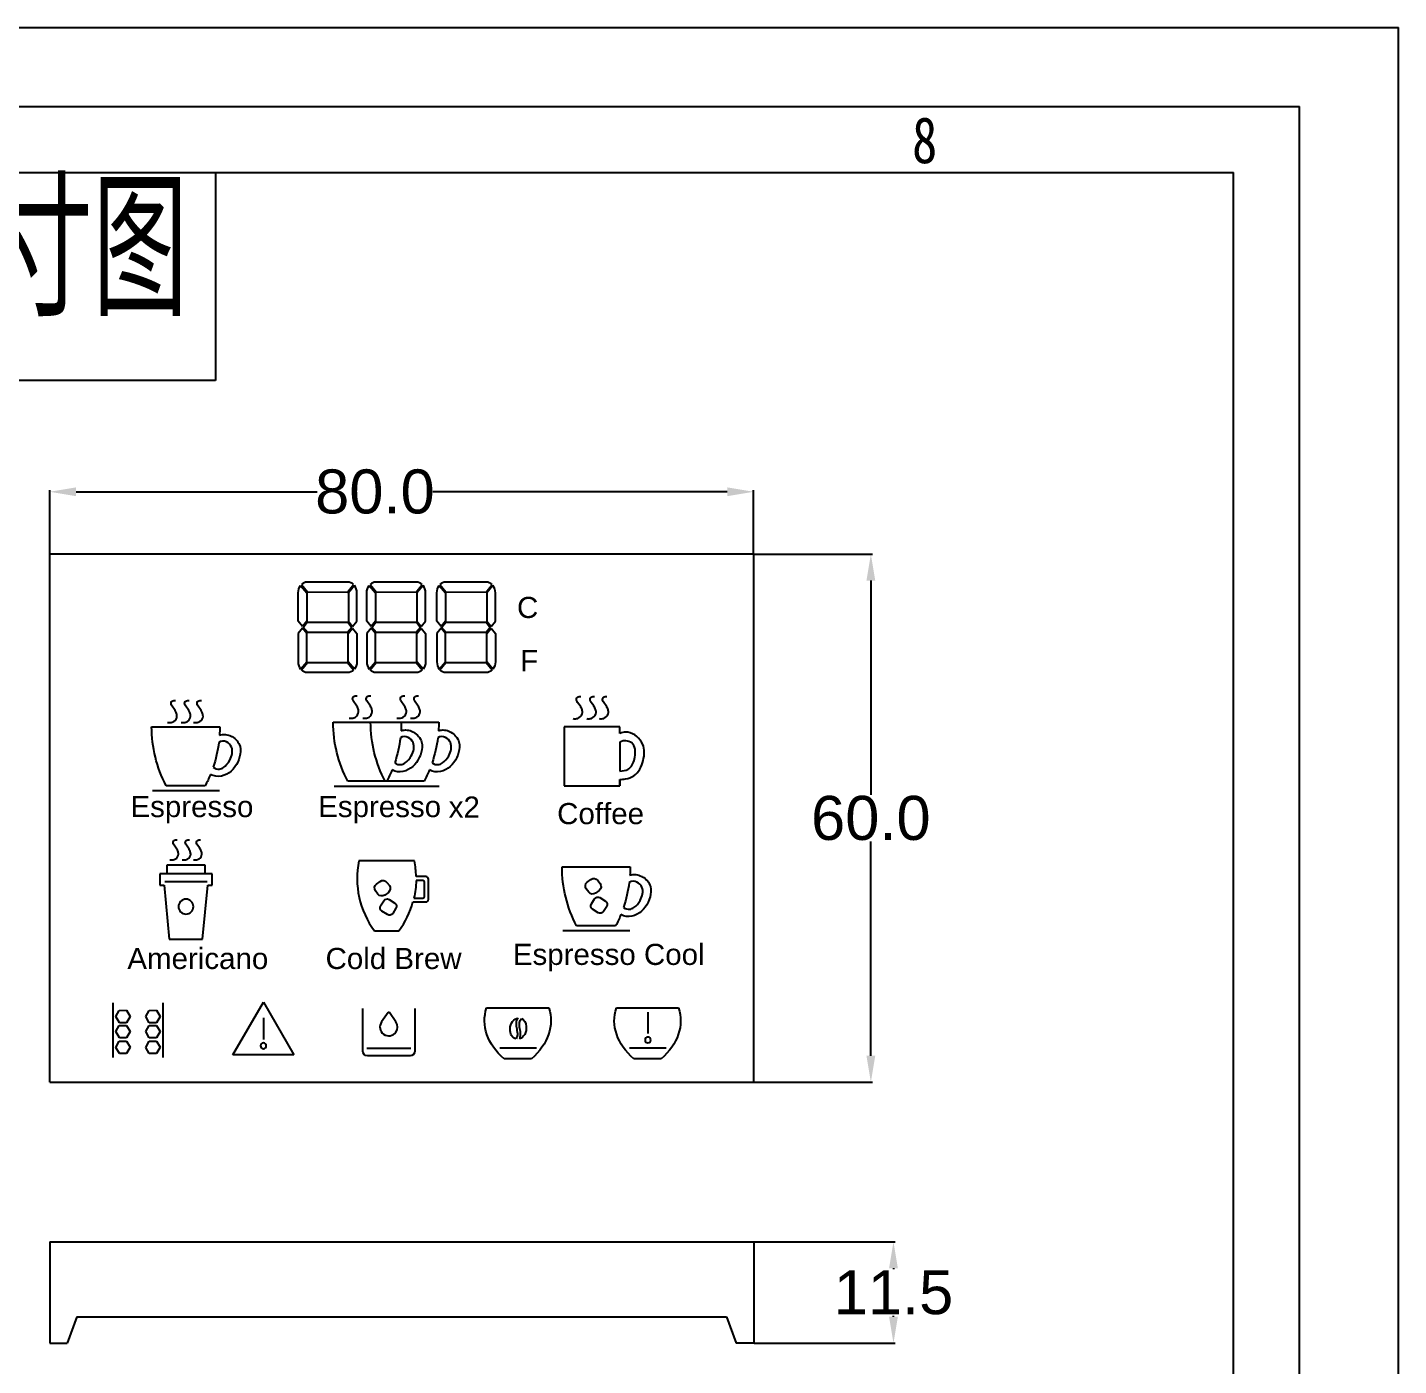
# Model space of a CAD drawing. Header units: inches. Extents: x 42 to 642, y 16 to 461.
# Drawn here: x 486.6 to 642.4, y 309 to 461.1 of the extents above; entities that cross this region are included whole.
import ezdxf

# ---------------------------------------------------------------- set-up
doc = ezdxf.new("R2010")
doc.units = ezdxf.units.IN
doc.header["$MEASUREMENT"] = 0
doc.layers.add('PRT0204_DXF_CONTINUOUS_LINE', color=7, linetype='Continuous')
doc.layers.add('图层 1', color=7, linetype='Continuous')
doc.styles.get("Standard").update_dxf_attribs({"font": 'arial.ttf'})
doc.styles.add('TEXTSTYLE_2', font='txt', dxfattribs={"width": 0.8})
doc.styles.add('仿宋15', font='isocp.shx', dxfattribs={"height": 15, "bigfont": 'gbcbig.shx'})
doc.dimstyles.get("Standard").update_dxf_attribs({"dimtxt": 5, "dimasz": 3, "dimexe": 0.18, "dimexo": 0.0625, "dimgap": 0.09, "dimtad": 0, "dimtih": 1, "dimtoh": 1, "dimdec": 1, "dimzin": 0, "dimdsep": 46, "dimtxsty": 'Standard', "dimcen": 0.09, "dimclrd": 3, "dimclre": 4, "dimclrt": 1, "dimadec": 0, "dimazin": 0, "dimtfac": 1, "dimtdec": 1, "dimtofl": 0, "dimtmove": 0, "dimatfit": 3, "dimfxl": 1, "dimtolj": 1, "dimtzin": 0, "dimarcsym": 0})

# ---------------------------------------------------------------- blocks, each defined once
blk = doc.blocks.new('*D67')
at = {"color": 4, "lineweight": -2, "transparency": 16777216}
for p, q in [((489.13, 401.3), (489.13, 408.52)), ((569.13, 401.3), (569.13, 408.52))]:
    blk.add_line(p, q, dxfattribs=at)
at = {"color": 3, "lineweight": -2, "transparency": 16777216}
for p, q in [((492.13, 408.34), (519.51, 408.34)), ((566.13, 408.34), (532.67, 408.34))]:
    blk.add_line(p, q, dxfattribs=at)
at = {"color": 3, "transparency": 16777216}
for points in [[(492.13, 408.84), (492.13, 407.84), (489.13, 408.34)], [(566.13, 408.84), (566.13, 407.84), (569.13, 408.34)]]:
    blk.add_solid(points, dxfattribs=at)
at = {"layer": 'Defpoints', "color": 0, "transparency": 16777216}
for p in [(489.13, 408.34), (489.13, 401.24), (569.13, 401.24)]:
    blk.add_point(p, dxfattribs=at)
at = {"color": 1, "transparency": 16777216, "insert": (526.09, 408.34), "char_height": 5, "attachment_point": 5}
blk.add_mtext('\\A1;80.0', dxfattribs=at)
blk = doc.blocks.new('*D68')
at = {"color": 4, "lineweight": -2, "transparency": 16777216}
for p, q in [((569.2, 401.24), (582.63, 401.24)), ((569.2, 341.24), (582.63, 341.24))]:
    blk.add_line(p, q, dxfattribs=at)
at = {"color": 3, "lineweight": -2, "transparency": 16777216}
for p, q in [((582.45, 398.24), (582.45, 373.88)), ((582.45, 344.24), (582.45, 368.6))]:
    blk.add_line(p, q, dxfattribs=at)
at = {"color": 3, "transparency": 16777216}
for points in [[(581.95, 398.24), (582.95, 398.24), (582.45, 401.24)], [(581.95, 344.24), (582.95, 344.24), (582.45, 341.24)]]:
    blk.add_solid(points, dxfattribs=at)
at = {"layer": 'Defpoints', "color": 0, "transparency": 16777216}
for p in [(569.13, 401.24), (569.13, 341.24), (582.45, 341.24)]:
    blk.add_point(p, dxfattribs=at)
at = {"color": 1, "transparency": 16777216, "insert": (582.45, 371.24), "char_height": 5, "attachment_point": 5}
blk.add_mtext('\\A1;60.0', dxfattribs=at)
blk = doc.blocks.new('*D113')
at = {"color": 4, "lineweight": -2, "transparency": 16777216}
for p, q in [((569.2, 323.09), (585.2, 323.09)), ((569.2, 311.59), (585.2, 311.59))]:
    blk.add_line(p, q, dxfattribs=at)
at = {"color": 3, "lineweight": -2, "transparency": 16777216}
for p, q in [((585.02, 320.09), (585.02, 319.98)), ((585.02, 314.59), (585.02, 314.7))]:
    blk.add_line(p, q, dxfattribs=at)
at = {"color": 3, "transparency": 16777216}
for points in [[(584.52, 320.09), (585.52, 320.09), (585.02, 323.09)], [(584.52, 314.59), (585.52, 314.59), (585.02, 311.59)]]:
    blk.add_solid(points, dxfattribs=at)
at = {"layer": 'Defpoints', "color": 0, "transparency": 16777216}
for p in [(569.13, 323.09), (569.13, 311.59), (585.02, 311.59)]:
    blk.add_point(p, dxfattribs=at)
at = {"color": 1, "transparency": 16777216, "insert": (585.02, 317.34), "char_height": 5, "attachment_point": 5}
blk.add_mtext('\\A1;11.5', dxfattribs=at)

msp = doc.modelspace()

# ---------------------------------------------------------------- linework, layer by layer
at = {"color": 7, "linetype": 'Continuous'}
for p, q in [((42.4242, 461.1112), (642.4242, 461.1112)), ((642.4242, 15.6112), (642.4242, 461.1112)), ((53.6742, 452.1112), (631.1742, 452.1112)), ((631.1742, 27.6112), (631.1742, 452.1112)), ((61.1742, 444.6112), (623.6742, 444.6112)), ((623.6742, 35.1112), (623.6742, 444.6112))]:
    msp.add_line(p, q, dxfattribs=at)
for p, q in [((507.9597, 444.6112), (507.9597, 420.9898)), ((507.9597, 420.9898), (429.7279, 420.9898)), ((489.1329, 323.0906), (489.1329, 311.5906)), ((489.1329, 323.0906), (569.1329, 323.0906)), ((569.1329, 323.0906), (569.1329, 311.5906)), ((492.2248, 314.5906), (491.1329, 311.5906)), ((492.2248, 314.5906), (566.041, 314.5906)), ((566.041, 314.5906), (567.1329, 311.5906)), ((489.1329, 311.5906), (491.1329, 311.5906)), ((569.1329, 311.5906), (567.1329, 311.5906))]:
    msp.add_line(p, q)
at = {"layer": 'PRT0204_DXF_CONTINUOUS_LINE', "color": 7, "linetype": 'Continuous'}
for p, q in [((489.1329, 341.2413), (489.1329, 401.2413)), ((569.1329, 401.2413), (489.1329, 401.2413)), ((569.1329, 341.2413), (569.1329, 401.2413)), ((489.1329, 341.2413), (569.1329, 341.2413))]:
    msp.add_line(p, q, dxfattribs=at)
at = {"layer": '图层 1', "color": 7, "true_color": 0xeeefef}
for p, q in [((517.9385, 392.9318), (518.4005, 393.5074)), ((518.4176, 392.3468), (517.9385, 392.9318)), ((518.4005, 393.5074), (522.998, 393.5074)), ((523.471, 392.9318), (522.9899, 392.3468)), ((522.998, 393.5074), (523.471, 392.9318)), ((525.741, 392.9318), (526.2031, 393.5074)), ((526.22, 392.3468), (525.741, 392.9318)), ((526.2031, 393.5074), (530.8004, 393.5074)), ((531.2734, 392.9318), (530.7925, 392.3468)), ((530.8004, 393.5074), (531.2734, 392.9318)), ((533.6705, 392.9318), (534.1336, 393.5074)), ((534.1501, 392.3468), (533.6705, 392.9318)), ((534.1336, 393.5074), (538.7314, 393.5074)), ((539.2034, 392.9318), (538.7228, 392.3468)), ((538.7314, 393.5074), (539.2034, 392.9318)), ((522.9899, 392.3468), (518.4176, 392.3468)), ((530.7925, 392.3468), (526.22, 392.3468)), ((538.7228, 392.3468), (534.1501, 392.3468)), ((553.9368, 375.6525), (553.9368, 374.9298)), ((508.411, 374.3493), (500.8085, 374.3493)), ((533.3932, 374.8588), (521.4423, 374.8588)), ((507.5809, 364.9159), (501.6386, 364.9159)), ((501.6386, 364.9159), (501.6386, 363.6219)), ((506.7895, 365.9112), (502.4299, 365.9112)), ((502.4299, 365.9112), (502.4299, 364.9159)), ((506.7895, 364.9159), (506.7895, 365.9112)), ((507.5809, 363.6219), (507.5809, 364.9159)), ((501.6386, 363.6219), (502.1304, 363.6219)), ((502.1304, 363.6219), (502.7185, 357.4807)), ((507.015, 364.0257), (502.2045, 364.0257)), ((506.501, 357.4807), (507.0891, 363.6219)), ((507.0891, 363.6219), (507.5809, 363.6219)), ((555.0499, 358.4267), (547.4476, 358.4267)), ((502.7185, 357.4807), (506.501, 357.4807))]:
    msp.add_line(p, q, dxfattribs=at)
at = {"layer": '图层 1', "color": 1}
for p, q in [((496.3124, 350.2729), (496.3124, 344.041)), ((496.6312, 348.6967), (497.0317, 349.4044)), ((497.0317, 349.4044), (497.8444, 349.4113)), ((497.8444, 349.4113), (498.2571, 348.7105)), ((500.0401, 348.6967), (500.4405, 349.4044)), ((500.4405, 349.4044), (501.2533, 349.4113)), ((501.2533, 349.4113), (501.666, 348.7105)), ((501.9763, 350.2729), (501.9763, 344.041)), ((509.9521, 344.3459), (513.4126, 350.3394)), ((513.4126, 350.3394), (516.8728, 344.3459)), ((557.1129, 349.1977), (557.1129, 346.7699)), ((497.0436, 347.996), (496.6312, 348.6967)), ((496.6312, 346.9842), (497.0317, 347.6918)), ((497.0317, 347.6918), (497.8444, 347.699)), ((497.8568, 348.0029), (497.0436, 347.996)), ((497.8444, 347.699), (498.2571, 346.9983)), ((498.2571, 348.7105), (497.8568, 348.0029)), ((500.4525, 347.996), (500.0401, 348.6967)), ((500.0401, 346.9842), (500.4405, 347.6918)), ((500.4405, 347.6918), (501.2533, 347.699)), ((501.2657, 348.0029), (500.4525, 347.996)), ((501.2533, 347.699), (501.666, 346.9983)), ((501.666, 348.7105), (501.2657, 348.0029)), ((513.4124, 348.5355), (513.4124, 346.1074)), ((497.0436, 346.2835), (496.6312, 346.9842)), ((497.8568, 346.2907), (497.0436, 346.2835)), ((498.2571, 346.9983), (497.8568, 346.2907)), ((500.4525, 346.2835), (500.0401, 346.9842)), ((501.2657, 346.2907), (500.4525, 346.2835)), ((501.666, 346.9983), (501.2657, 346.2907)), ((496.6312, 345.1941), (497.0317, 345.9021)), ((497.0436, 344.4937), (496.6312, 345.1941)), ((497.0317, 345.9021), (497.8444, 345.909)), ((497.8568, 344.5006), (497.0436, 344.4937)), ((497.8444, 345.909), (498.2571, 345.2082)), ((498.2571, 345.2082), (497.8568, 344.5006)), ((500.0401, 345.1941), (500.4405, 345.9021)), ((500.4525, 344.4937), (500.0401, 345.1941)), ((500.4405, 345.9021), (501.2533, 345.909)), ((501.2657, 344.5006), (500.4525, 344.4937)), ((501.2533, 345.909), (501.666, 345.2082)), ((501.666, 345.2082), (501.2657, 344.5006)), ((525.1689, 345.1014), (530.1614, 345.1014)), ((540.2804, 345.1604), (544.4486, 345.1604)), ((555.029, 345.1604), (559.1969, 345.1604)), ((516.8728, 344.3459), (509.9521, 344.3459))]:
    msp.add_line(p, q, dxfattribs=at)
at = {"layer": '图层 1', "color": 7, "true_color": 0xeeefef}
for points in [[(517.3659, 396.8557), (517.3659, 397.1796), (517.4793, 397.4717), (517.6464, 397.6956)], [(517.6464, 397.6956), (517.6464, 397.6956), (518.3404, 396.8557), (518.3404, 396.8557)], [(518.4076, 398.0781), (518.1433, 398.0781), (517.9208, 397.985), (517.7346, 397.7938)], [(517.7346, 397.7938), (517.7346, 397.7938), (518.4246, 396.9529), (518.4246, 396.9529)], [(522.9832, 398.0791), (522.9832, 398.0791), (518.4076, 398.0791), (518.4076, 398.0791)], [(518.4076, 398.0791), (518.4076, 398.0791), (518.4076, 398.0781), (518.4076, 398.0781)], [(522.9832, 398.0781), (522.9832, 398.0781), (522.9832, 398.0791), (522.9832, 398.0791)], [(523.6729, 397.7856), (523.4868, 397.9768), (523.2477, 398.0781), (522.9832, 398.0781)], [(522.9832, 396.945), (522.9832, 396.945), (523.6729, 397.7856), (523.6729, 397.7856)], [(523.7631, 397.6956), (523.7631, 397.6956), (523.0686, 396.8557), (523.0686, 396.8557)], [(524.0437, 396.8557), (524.0437, 397.1796), (523.9304, 397.4717), (523.7631, 397.6956)], [(525.1684, 396.8557), (525.1684, 397.1796), (525.2817, 397.4717), (525.449, 397.6956)], [(525.449, 397.6956), (525.449, 397.6956), (526.1428, 396.8557), (526.1428, 396.8557)], [(526.21, 398.0781), (525.9458, 398.0781), (525.7232, 397.985), (525.537, 397.7938)], [(525.537, 397.7938), (525.537, 397.7938), (526.2271, 396.9529), (526.2271, 396.9529)], [(530.7856, 398.0791), (530.7856, 398.0791), (526.21, 398.0791), (526.21, 398.0791)], [(526.21, 398.0791), (526.21, 398.0791), (526.21, 398.0781), (526.21, 398.0781)], [(530.7856, 398.0781), (530.7856, 398.0781), (530.7856, 398.0791), (530.7856, 398.0791)], [(531.4753, 397.7856), (531.2893, 397.9768), (531.0502, 398.0781), (530.7856, 398.0781)], [(530.7856, 396.945), (530.7856, 396.945), (531.4753, 397.7856), (531.4753, 397.7856)], [(531.5656, 397.6956), (531.5656, 397.6956), (530.8707, 396.8557), (530.8707, 396.8557)], [(531.846, 396.8557), (531.846, 397.1796), (531.733, 397.4717), (531.5656, 397.6956)], [(533.1286, 396.8557), (533.1286, 397.1796), (533.242, 397.4717), (533.4091, 397.6956)], [(533.4091, 397.6956), (533.4091, 397.6956), (534.1029, 396.8557), (534.1029, 396.8557)], [(534.1405, 398.0781), (533.8759, 398.0781), (533.6533, 397.985), (533.4673, 397.7938)], [(533.4673, 397.7938), (533.4673, 397.7938), (534.157, 396.9529), (534.157, 396.9529)], [(538.7162, 398.0791), (538.7162, 398.0791), (534.1405, 398.0791), (534.1405, 398.0791)], [(534.1405, 398.0791), (534.1405, 398.0791), (534.1405, 398.0781), (534.1405, 398.0781)], [(538.7162, 398.0781), (538.7162, 398.0781), (538.7162, 398.0791), (538.7162, 398.0791)], [(539.4052, 397.7856), (539.2196, 397.9768), (538.9805, 398.0781), (538.7162, 398.0781)], [(538.7162, 396.945), (538.7162, 396.945), (539.4052, 397.7856), (539.4052, 397.7856)], [(539.4962, 397.6956), (539.4962, 397.6956), (538.8017, 396.8557), (538.8017, 396.8557)], [(539.7766, 396.8557), (539.7766, 397.1796), (539.6633, 397.4717), (539.4962, 397.6956)], [(517.3659, 393.6239), (517.3659, 393.6239), (517.3659, 396.8557), (517.3659, 396.8557)], [(518.3404, 396.8557), (518.3404, 396.8557), (518.3404, 393.6239), (518.3404, 393.6239)], [(518.4246, 396.9529), (518.4246, 396.9529), (522.9832, 396.9439), (522.9832, 396.9439)], [(522.9832, 396.9439), (522.9832, 396.9439), (522.9832, 396.945), (522.9832, 396.945)], [(523.0686, 396.8557), (523.0686, 396.8557), (523.0686, 393.6239), (523.0686, 393.6239)], [(524.0437, 393.6239), (524.0437, 393.6239), (524.0437, 396.8557), (524.0437, 396.8557)], [(525.1684, 393.6239), (525.1684, 393.6239), (525.1684, 396.8557), (525.1684, 396.8557)], [(526.1428, 396.8557), (526.1428, 396.8557), (526.1428, 393.6239), (526.1428, 393.6239)], [(526.2271, 396.9529), (526.2271, 396.9529), (530.7856, 396.9439), (530.7856, 396.9439)], [(530.7856, 396.9439), (530.7856, 396.9439), (530.7856, 396.945), (530.7856, 396.945)], [(530.8707, 396.8557), (530.8707, 396.8557), (530.8707, 393.6239), (530.8707, 393.6239)], [(531.846, 393.6239), (531.846, 393.6239), (531.846, 396.8557), (531.846, 396.8557)], [(533.1286, 393.6239), (533.1286, 393.6239), (533.1286, 396.8557), (533.1286, 396.8557)], [(534.1029, 396.8557), (534.1029, 396.8557), (534.1029, 393.6239), (534.1029, 393.6239)], [(534.157, 396.9529), (534.157, 396.9529), (538.7162, 396.9439), (538.7162, 396.9439)], [(538.7162, 396.9439), (538.7162, 396.9439), (538.7162, 396.945), (538.7162, 396.945)], [(538.8017, 396.8557), (538.8017, 396.8557), (538.8017, 393.6239), (538.8017, 393.6239)], [(539.7766, 393.6239), (539.7766, 393.6239), (539.7766, 396.8557), (539.7766, 396.8557)], [(517.8532, 392.8346), (517.8532, 392.8346), (517.3654, 392.2445), (517.3654, 392.2445)], [(517.8532, 393.0351), (517.8532, 393.0351), (517.3659, 393.6239), (517.3659, 393.6239)], [(518.3404, 393.6239), (518.3404, 393.6239), (517.8532, 393.0351), (517.8532, 393.0351)], [(518.3406, 392.2445), (518.3406, 392.2445), (517.8532, 392.8346), (517.8532, 392.8346)], [(523.0683, 392.2445), (523.0683, 392.2445), (523.5563, 392.8346), (523.5563, 392.8346)], [(523.0686, 393.6239), (523.0686, 393.6239), (523.5564, 393.0351), (523.5564, 393.0351)], [(523.5563, 392.8346), (523.5563, 392.8346), (524.0441, 392.2445), (524.0441, 392.2445)], [(523.5564, 393.0351), (523.5564, 393.0351), (524.0437, 393.6239), (524.0437, 393.6239)], [(525.6559, 392.8346), (525.6559, 392.8346), (525.1679, 392.2445), (525.1679, 392.2445)], [(525.6557, 393.0351), (525.6557, 393.0351), (525.1684, 393.6239), (525.1684, 393.6239)], [(526.1428, 393.6239), (526.1428, 393.6239), (525.6557, 393.0351), (525.6557, 393.0351)], [(526.1427, 392.2445), (526.1427, 392.2445), (525.6559, 392.8346), (525.6559, 392.8346)], [(530.8707, 393.6239), (530.8707, 393.6239), (531.3589, 393.0351), (531.3589, 393.0351)], [(530.8707, 392.2445), (530.8707, 392.2445), (531.3589, 392.8346), (531.3589, 392.8346)], [(531.3589, 393.0351), (531.3589, 393.0351), (531.846, 393.6239), (531.846, 393.6239)], [(531.3589, 392.8346), (531.3589, 392.8346), (531.8467, 392.2445), (531.8467, 392.2445)], [(533.6161, 392.8346), (533.6161, 392.8346), (533.1283, 392.2445), (533.1283, 392.2445)], [(533.6158, 393.0351), (533.6158, 393.0351), (533.1286, 393.6239), (533.1286, 393.6239)], [(534.1029, 393.6239), (534.1029, 393.6239), (533.6158, 393.0351), (533.6158, 393.0351)], [(534.1029, 392.2445), (534.1029, 392.2445), (533.6161, 392.8346), (533.6161, 392.8346)], [(538.8017, 393.6239), (538.8017, 393.6239), (539.2895, 393.0351), (539.2895, 393.0351)], [(538.8017, 392.2445), (538.8017, 392.2445), (539.2895, 392.8346), (539.2895, 392.8346)], [(539.2895, 393.0351), (539.2895, 393.0351), (539.7766, 393.6239), (539.7766, 393.6239)], [(539.2895, 392.8346), (539.2895, 392.8346), (539.7766, 392.2445), (539.7766, 392.2445)], [(517.3654, 392.2445), (517.3654, 392.2445), (517.3654, 389.0126), (517.3654, 389.0126)], [(518.3406, 389.0126), (518.3406, 389.0126), (518.3406, 392.2445), (518.3406, 392.2445)], [(523.0683, 389.0126), (523.0683, 389.0126), (523.0683, 392.2445), (523.0683, 392.2445)], [(524.0441, 392.2445), (524.0441, 392.2445), (524.0441, 389.0126), (524.0441, 389.0126)], [(525.1679, 392.2445), (525.1679, 392.2445), (525.1679, 389.0126), (525.1679, 389.0126)], [(526.1427, 389.0126), (526.1427, 389.0126), (526.1427, 392.2445), (526.1427, 392.2445)], [(530.8707, 389.0126), (530.8707, 389.0126), (530.8707, 392.2445), (530.8707, 392.2445)], [(531.8467, 392.2445), (531.8467, 392.2445), (531.8467, 389.0126), (531.8467, 389.0126)], [(533.1283, 392.2445), (533.1283, 392.2445), (533.1283, 389.0126), (533.1283, 389.0126)], [(534.1029, 389.0126), (534.1029, 389.0126), (534.1029, 392.2445), (534.1029, 392.2445)], [(538.8017, 389.0126), (538.8017, 389.0126), (538.8017, 392.2445), (538.8017, 392.2445)], [(539.7766, 392.2445), (539.7766, 392.2445), (539.7766, 389.0126), (539.7766, 389.0126)], [(517.3654, 389.0126), (517.3654, 388.6888), (517.4782, 388.3966), (517.6455, 388.1727)], [(517.6455, 388.1727), (517.6455, 388.1727), (518.3406, 389.0126), (518.3406, 389.0126)], [(517.7346, 388.0849), (517.7346, 388.0849), (518.4246, 388.9255), (518.4246, 388.9255)], [(518.4076, 387.7996), (518.1433, 387.7996), (517.9208, 387.8937), (517.7346, 388.0849)], [(518.4246, 388.9255), (518.4246, 388.9255), (522.9832, 388.9337), (522.9832, 388.9337)], [(522.9832, 388.9337), (522.9832, 388.9337), (523.6729, 388.0928), (523.6729, 388.0928)], [(523.6729, 388.0928), (523.4868, 387.9019), (523.2477, 387.7996), (522.9832, 387.7996)], [(523.763, 388.1727), (523.763, 388.1727), (523.0683, 389.0126), (523.0683, 389.0126)], [(524.0441, 389.0126), (524.0441, 388.6888), (523.9302, 388.3966), (523.763, 388.1727)], [(525.1679, 389.0126), (525.1679, 388.6888), (525.2807, 388.3966), (525.448, 388.1727)], [(525.448, 388.1727), (525.448, 388.1727), (526.1427, 389.0126), (526.1427, 389.0126)], [(525.537, 388.0849), (525.537, 388.0849), (526.2271, 388.9255), (526.2271, 388.9255)], [(526.21, 387.7996), (525.9458, 387.7996), (525.7232, 387.8937), (525.537, 388.0849)], [(526.2271, 388.9255), (526.2271, 388.9255), (530.7856, 388.9337), (530.7856, 388.9337)], [(530.7856, 388.9337), (530.7856, 388.9337), (531.4753, 388.0928), (531.4753, 388.0928)], [(531.4753, 388.0928), (531.2893, 387.9019), (531.0502, 387.7996), (530.7856, 387.7996)], [(531.5656, 388.1727), (531.5656, 388.1727), (530.8707, 389.0126), (530.8707, 389.0126)], [(531.8467, 389.0126), (531.8467, 388.6888), (531.7327, 388.3966), (531.5656, 388.1727)], [(533.1283, 389.0126), (533.1283, 388.6888), (533.2413, 388.3966), (533.4084, 388.1727)], [(533.4084, 388.1727), (533.4084, 388.1727), (534.1029, 389.0126), (534.1029, 389.0126)], [(533.4673, 388.0849), (533.4673, 388.0849), (534.157, 388.9255), (534.157, 388.9255)], [(534.1405, 387.7996), (533.8759, 387.7996), (533.6533, 387.8937), (533.4673, 388.0849)], [(534.157, 388.9255), (534.157, 388.9255), (538.7162, 388.9337), (538.7162, 388.9337)], [(538.7162, 388.9337), (538.7162, 388.9337), (539.4052, 388.0928), (539.4052, 388.0928)], [(539.4052, 388.0928), (539.2196, 387.9019), (538.9805, 387.7996), (538.7162, 387.7996)], [(539.4962, 388.1727), (539.4962, 388.1727), (538.8017, 389.0126), (538.8017, 389.0126)], [(539.7766, 389.0126), (539.7766, 388.6888), (539.6633, 388.3966), (539.4962, 388.1727)], [(522.9832, 387.7996), (522.9832, 387.7996), (518.4076, 387.7996), (518.4076, 387.7996)], [(530.7856, 387.7996), (530.7856, 387.7996), (526.21, 387.7996), (526.21, 387.7996)], [(538.7162, 387.7996), (538.7162, 387.7996), (534.1405, 387.7996), (534.1405, 387.7996)], [(523.5626, 384.7162), (523.5439, 384.7793), (523.5463, 384.8427), (523.5668, 384.9123)], [(523.5668, 384.9123), (523.6028, 385.0353), (523.7018, 385.1093), (523.8617, 385.1359)], [(523.8617, 385.1359), (523.9195, 385.1455), (523.9852, 385.1455), (524.0582, 385.1352)], [(525.1117, 384.7162), (525.0929, 384.7793), (525.0952, 384.8427), (525.116, 384.9123)], [(525.116, 384.9123), (525.1519, 385.0353), (525.2511, 385.1093), (525.4109, 385.1359)], [(525.4109, 385.1359), (525.4688, 385.1455), (525.5343, 385.1455), (525.6073, 385.1352)], [(529.0011, 384.7162), (528.9825, 384.7793), (528.9849, 384.8427), (529.0052, 384.9123)], [(529.0052, 384.9123), (529.0414, 385.0353), (529.1406, 385.1093), (529.3001, 385.1359)], [(529.3001, 385.1359), (529.358, 385.1455), (529.4238, 385.1455), (529.4968, 385.1352)], [(530.5503, 384.7162), (530.5317, 384.7793), (530.5338, 384.8427), (530.5545, 384.9123)], [(530.5545, 384.9123), (530.5906, 385.0353), (530.6895, 385.1093), (530.8494, 385.1359)], [(530.8494, 385.1359), (530.9072, 385.1455), (530.973, 385.1455), (531.0457, 385.1352)], [(549.0134, 384.841), (549.0492, 384.9643), (549.1484, 385.0384), (549.3083, 385.0649)], [(549.3083, 385.0649), (549.3662, 385.0742), (549.4316, 385.0742), (549.5047, 385.0639)], [(550.5623, 384.841), (550.5985, 384.9643), (550.6974, 385.0384), (550.8572, 385.0649)], [(550.8572, 385.0649), (550.9151, 385.0742), (550.9809, 385.0742), (551.0539, 385.0639)], [(551.9731, 384.841), (552.0092, 384.9643), (552.1081, 385.0384), (552.268, 385.0649)], [(552.268, 385.0649), (552.3259, 385.0742), (552.3917, 385.0742), (552.4647, 385.0639)], [(502.9288, 384.2067), (502.91, 384.2694), (502.9121, 384.3332), (502.9329, 384.4027)], [(503.048, 383.9618), (502.9943, 384.0334), (502.9555, 384.1154), (502.9288, 384.2067)], [(502.9329, 384.4027), (502.9689, 384.5257), (503.068, 384.5998), (503.2278, 384.6263)], [(503.3203, 383.5797), (503.3203, 383.5797), (503.048, 383.9618), (503.048, 383.9618)], [(503.2278, 384.6263), (503.2857, 384.6356), (503.3513, 384.6356), (503.4244, 384.6256)], [(503.46, 383.3482), (503.4166, 383.4299), (503.3722, 383.507), (503.3203, 383.5797)], [(503.5916, 382.9575), (503.5765, 383.0802), (503.5324, 383.2101), (503.46, 383.3482)], [(504.4779, 384.2067), (504.4591, 384.2694), (504.4615, 384.3332), (504.482, 384.4027)], [(504.5971, 383.9618), (504.5435, 384.0334), (504.5046, 384.1154), (504.4779, 384.2067)], [(504.482, 384.4027), (504.518, 384.5257), (504.6172, 384.5998), (504.7769, 384.6263)], [(504.8694, 383.5797), (504.8694, 383.5797), (504.5971, 383.9618), (504.5971, 383.9618)], [(504.7769, 384.6263), (504.8348, 384.6356), (504.9004, 384.6356), (504.9735, 384.6256)], [(505.0091, 383.3482), (504.9657, 383.4299), (504.9213, 383.507), (504.8694, 383.5797)], [(505.1407, 382.9575), (505.1256, 383.0802), (505.0815, 383.2101), (505.0091, 383.3482)], [(505.8887, 384.2067), (505.8699, 384.2694), (505.8723, 384.3332), (505.8928, 384.4027)], [(506.0079, 383.9618), (505.9543, 384.0334), (505.9154, 384.1154), (505.8887, 384.2067)], [(505.8928, 384.4027), (505.9288, 384.5257), (506.028, 384.5998), (506.1877, 384.6263)], [(506.2802, 383.5797), (506.2802, 383.5797), (506.0079, 383.9618), (506.0079, 383.9618)], [(506.1877, 384.6263), (506.2456, 384.6356), (506.3112, 384.6356), (506.3842, 384.6256)], [(506.4199, 383.3482), (506.3765, 383.4299), (506.332, 383.507), (506.2802, 383.5797)], [(506.5515, 382.9575), (506.5363, 383.0802), (506.4922, 383.2101), (506.4199, 383.3482)], [(523.6818, 384.4713), (523.6281, 384.5433), (523.5893, 384.625), (523.5626, 384.7162)], [(523.9542, 384.0892), (523.9542, 384.0892), (523.6818, 384.4713), (523.6818, 384.4713)], [(524.0939, 383.8577), (524.0505, 383.9397), (524.006, 384.0166), (523.9542, 384.0892)], [(524.2255, 383.4671), (524.2103, 383.5897), (524.1662, 383.7199), (524.0939, 383.8577)], [(524.1951, 383.1711), (524.2265, 383.2752), (524.237, 383.374), (524.2255, 383.4671)], [(525.2309, 384.4713), (525.1773, 384.5433), (525.1386, 384.625), (525.1117, 384.7162)], [(525.5033, 384.0892), (525.5033, 384.0892), (525.2309, 384.4713), (525.2309, 384.4713)], [(525.643, 383.8577), (525.5995, 383.9397), (525.5551, 384.0166), (525.5033, 384.0892)], [(525.7746, 383.4671), (525.7594, 383.5897), (525.7153, 383.7199), (525.643, 383.8577)], [(525.7442, 383.1711), (525.7756, 383.2752), (525.7863, 383.374), (525.7746, 383.4671)], [(529.1203, 384.4713), (529.0669, 384.5433), (529.0279, 384.625), (529.0011, 384.7162)], [(529.3928, 384.0892), (529.3928, 384.0892), (529.1203, 384.4713), (529.1203, 384.4713)], [(529.5323, 383.8577), (529.4889, 383.9397), (529.4444, 384.0166), (529.3928, 384.0892)], [(529.6639, 383.4671), (529.6487, 383.5897), (529.6046, 383.7199), (529.5323, 383.8577)], [(529.6336, 383.1711), (529.6649, 383.2752), (529.6756, 383.374), (529.6639, 383.4671)], [(530.6695, 384.4713), (530.6158, 384.5433), (530.5772, 384.625), (530.5503, 384.7162)], [(530.9417, 384.0892), (530.9417, 384.0892), (530.6695, 384.4713), (530.6695, 384.4713)], [(531.0816, 383.8577), (531.0381, 383.9397), (530.9937, 384.0166), (530.9417, 384.0892)], [(531.2132, 383.4671), (531.198, 383.5897), (531.1539, 383.7199), (531.0816, 383.8577)], [(531.1828, 383.1711), (531.2142, 383.2752), (531.2249, 383.374), (531.2132, 383.4671)], [(549.0089, 384.6453), (548.9903, 384.708), (548.9924, 384.7717), (549.0134, 384.841)], [(549.1281, 384.4), (549.0747, 384.472), (549.0358, 384.554), (549.0089, 384.6453)], [(549.4006, 384.0179), (549.4006, 384.0179), (549.1281, 384.4), (549.1281, 384.4)], [(549.5401, 383.7868), (549.4967, 383.8684), (549.4523, 383.9452), (549.4006, 384.0179)], [(549.6718, 383.3961), (549.6566, 383.5184), (549.6125, 383.6486), (549.5401, 383.7868)], [(549.6414, 383.1002), (549.6728, 383.2042), (549.6835, 383.3031), (549.6718, 383.3961)], [(550.5582, 384.6453), (550.5396, 384.708), (550.542, 384.7717), (550.5623, 384.841)], [(550.6774, 384.4), (550.6236, 384.472), (550.585, 384.554), (550.5582, 384.6453)], [(550.9499, 384.0179), (550.9499, 384.0179), (550.6774, 384.4), (550.6774, 384.4)], [(551.0894, 383.7868), (551.046, 383.8684), (551.0016, 383.9452), (550.9499, 384.0179)], [(551.221, 383.3961), (551.2059, 383.5184), (551.1618, 383.6486), (551.0894, 383.7868)], [(551.1907, 383.1002), (551.222, 383.2042), (551.2327, 383.3031), (551.221, 383.3961)], [(551.9689, 384.6453), (551.9503, 384.708), (551.9527, 384.7717), (551.9731, 384.841)], [(552.0881, 384.4), (552.0344, 384.472), (551.9958, 384.554), (551.9689, 384.6453)], [(552.3603, 384.0179), (552.3603, 384.0179), (552.0881, 384.4), (552.0881, 384.4)], [(552.5002, 383.7868), (552.4568, 383.8684), (552.4123, 383.9452), (552.3603, 384.0179)], [(552.6318, 383.3961), (552.6166, 383.5184), (552.5725, 383.6486), (552.5002, 383.7868)], [(552.6015, 383.1002), (552.6328, 383.2042), (552.6435, 383.3031), (552.6318, 383.3961)], [(502.5252, 382.1173), (502.7202, 382.0835), (502.8976, 382.0945), (503.0578, 382.1497)], [(503.0578, 382.1497), (503.3157, 382.2389), (503.4857, 382.4111), (503.5613, 382.6616)], [(503.5613, 382.6616), (503.5927, 382.7656), (503.6032, 382.8645), (503.5916, 382.9575)], [(504.0743, 382.1173), (504.2693, 382.0835), (504.4467, 382.0945), (504.6069, 382.1497)], [(504.6069, 382.1497), (504.8648, 382.2389), (505.0348, 382.4111), (505.1104, 382.6616)], [(505.1104, 382.6616), (505.1418, 382.7656), (505.1523, 382.8645), (505.1407, 382.9575)], [(505.4851, 382.1173), (505.6801, 382.0835), (505.8575, 382.0945), (506.0177, 382.1497)], [(506.0177, 382.1497), (506.2755, 382.2389), (506.4456, 382.4111), (506.5212, 382.6616)], [(506.5212, 382.6616), (506.5525, 382.7656), (506.563, 382.8645), (506.5515, 382.9575)], [(523.0023, 375.4393), (521.9173, 377.5095), (521.3507, 379.8118), (521.3507, 382.149)], [(521.3507, 382.149), (521.3507, 382.149), (529.092, 382.149), (529.092, 382.149)], [(523.0023, 375.4393), (521.9173, 377.5095), (521.3507, 379.8118), (521.3507, 382.149)], [(521.3507, 382.149), (521.3507, 382.149), (529.092, 382.149), (529.092, 382.149)], [(523.159, 382.6268), (523.354, 382.593), (523.5315, 382.6041), (523.6916, 382.6592)], [(523.6916, 382.6592), (523.9495, 382.7488), (524.1195, 382.9207), (524.1951, 383.1711)], [(524.7081, 382.6268), (524.9033, 382.593), (525.0807, 382.6041), (525.2407, 382.6592)], [(525.2407, 382.6592), (525.4988, 382.7488), (525.6688, 382.9207), (525.7442, 383.1711)], [(527.2542, 375.4393), (526.169, 377.5095), (525.6025, 379.8118), (525.6025, 382.149)], [(525.6025, 382.149), (525.6025, 382.149), (533.3439, 382.149), (533.3439, 382.149)], [(528.5976, 382.6268), (528.7926, 382.593), (528.9701, 382.6041), (529.1302, 382.6592)], [(529.092, 382.149), (529.092, 381.8282), (529.0813, 381.5075), (529.06, 381.1878)], [(529.092, 382.149), (529.092, 381.8282), (529.0813, 381.5075), (529.06, 381.1878)], [(529.1302, 382.6592), (529.3879, 382.7488), (529.5581, 382.9207), (529.6336, 383.1711)], [(530.1466, 382.6268), (530.3419, 382.593), (530.5193, 382.6041), (530.6795, 382.6592)], [(530.6795, 382.6592), (530.9372, 382.7488), (531.1074, 382.9207), (531.1828, 383.1711)], [(533.3439, 382.149), (533.3439, 381.8282), (533.3333, 381.5075), (533.3119, 381.1878)], [(548.6055, 382.5558), (548.8005, 382.5221), (548.9779, 382.5327), (549.1381, 382.5882)], [(549.1381, 382.5882), (549.3961, 382.6774), (549.566, 382.8497), (549.6414, 383.1002)], [(550.1544, 382.5558), (550.3497, 382.5221), (550.5272, 382.5327), (550.6874, 382.5882)], [(550.6874, 382.5882), (550.9451, 382.6774), (551.1152, 382.8497), (551.1907, 383.1002)], [(551.5652, 382.5558), (551.7605, 382.5221), (551.9379, 382.5327), (552.0981, 382.5882)], [(552.0981, 382.5882), (552.3558, 382.6774), (552.526, 382.8497), (552.6015, 383.1002)], [(502.3685, 374.9298), (501.2832, 376.9999), (500.7167, 379.3023), (500.7167, 381.6394)], [(500.7167, 381.6394), (500.7167, 381.6394), (508.4582, 381.6394), (508.4582, 381.6394)], [(508.4582, 381.6394), (508.4582, 381.3187), (508.4475, 380.998), (508.426, 380.6783)], [(508.426, 380.6783), (508.8642, 380.8329), (509.3527, 380.7671), (509.7708, 380.5529)], [(509.7708, 380.5529), (509.7969, 380.5394), (509.8226, 380.5253), (509.8481, 380.5108)], [(509.8481, 380.5108), (510.2824, 380.2631), (510.6288, 379.8542), (510.7581, 379.3967)], [(528.9814, 380.3644), (528.8619, 379.4046), (528.6466, 378.4593), (528.3382, 377.5422)], [(529.8661, 380.4147), (529.5884, 380.5456), (529.2443, 380.5546), (528.9814, 380.3644)], [(529.06, 381.1878), (529.4982, 381.3425), (529.9867, 381.2767), (530.4046, 381.0624)], [(529.06, 381.1878), (529.4982, 381.3425), (529.9867, 381.2767), (530.4046, 381.0624)], [(530.4232, 379.8297), (530.3174, 380.0754), (530.1193, 380.2955), (529.8661, 380.4147)], [(530.4046, 381.0624), (530.4308, 381.0489), (530.4566, 381.0348), (530.4821, 381.0204)], [(530.4046, 381.0624), (530.4308, 381.0489), (530.4566, 381.0348), (530.4821, 381.0204)], [(530.4821, 381.0204), (530.9162, 380.7726), (531.2628, 380.3637), (531.3923, 379.9062)], [(530.4821, 381.0204), (530.9162, 380.7726), (531.2628, 380.3637), (531.3923, 379.9062)], [(533.2334, 380.3644), (533.1135, 379.4046), (532.8985, 378.4593), (532.5902, 377.5422)], [(534.1181, 380.4147), (533.8404, 380.5456), (533.4959, 380.5546), (533.2334, 380.3644)], [(533.3119, 381.1878), (533.7498, 381.3425), (534.2386, 381.2767), (534.6565, 381.0624)], [(534.6751, 379.8297), (534.5694, 380.0754), (534.3713, 380.2955), (534.1181, 380.4147)], [(534.6565, 381.0624), (534.6827, 381.0489), (534.7085, 381.0348), (534.7337, 381.0204)], [(534.7337, 381.0204), (535.1681, 380.7726), (535.5147, 380.3637), (535.6439, 379.9062)], [(553.9371, 381.6391), (553.9371, 381.6391), (547.5799, 381.6391), (547.5799, 381.6391)], [(547.5906, 381.6391), (547.5906, 381.6391), (547.5906, 374.9301), (547.5906, 374.9301)], [(553.9371, 380.8495), (553.9371, 380.8495), (553.9371, 381.6391), (553.9371, 381.6391)], [(554.5907, 381.0348), (554.3753, 381.0317), (554.158, 380.9769), (553.9371, 380.8495)], [(554.8487, 381.0148), (554.7629, 381.029), (554.6771, 381.0359), (554.5907, 381.0348)], [(556.5302, 379.6347), (556.2409, 380.3131), (555.5529, 380.8991), (554.8487, 381.0148)], [(508.3474, 379.8549), (508.2279, 378.8951), (508.0127, 377.9497), (507.7044, 377.0327)], [(509.2323, 379.9052), (508.9546, 380.0357), (508.6103, 380.045), (508.3474, 379.8549)], [(509.7892, 379.3202), (509.6834, 379.5655), (509.4855, 379.7856), (509.2323, 379.9052)], [(509.5906, 377.8226), (509.8633, 378.3122), (509.9871, 378.861), (509.7892, 379.3202)], [(510.7581, 379.3967), (510.8647, 379.0191), (510.8234, 378.6091), (510.7159, 378.2126)], [(531.3499, 378.7221), (531.1267, 377.9012), (530.6185, 377.1401), (529.8796, 376.7581)], [(531.3499, 378.7221), (531.1267, 377.9012), (530.6185, 377.1401), (529.8796, 376.7581)], [(530.2244, 378.3321), (530.4973, 378.8217), (530.6209, 379.3705), (530.4232, 379.8297)], [(531.3923, 379.9062), (531.4988, 379.529), (531.4574, 379.1187), (531.3499, 378.7221)], [(531.3923, 379.9062), (531.4988, 379.529), (531.4574, 379.1187), (531.3499, 378.7221)], [(535.6015, 378.7221), (535.3786, 377.9012), (534.8705, 377.1401), (534.1311, 376.7581)], [(534.4763, 378.3321), (534.7492, 378.8217), (534.8729, 379.3705), (534.6751, 379.8297)], [(535.6439, 379.9062), (535.7507, 379.529), (535.7093, 379.1187), (535.6015, 378.7221)], [(554.6213, 380.0371), (554.3908, 380.0585), (554.181, 380.0271), (553.9368, 379.8866)], [(553.9368, 379.8866), (553.9368, 379.8866), (553.9368, 376.5975), (553.9368, 376.5975)], [(555.27, 379.8111), (555.0916, 379.9444), (554.8466, 380.0161), (554.6213, 380.0371)], [(555.6321, 378.1664), (555.7434, 378.7869), (555.7069, 379.4838), (555.27, 379.8111)], [(556.5785, 377.8119), (556.7356, 378.4321), (556.7731, 379.0659), (556.5302, 379.6347)], [(508.8826, 377.0116), (509.162, 377.198), (509.4094, 377.4974), (509.5906, 377.8226)], [(510.7159, 378.2126), (510.4928, 377.3916), (509.9845, 376.6306), (509.2456, 376.2485)], [(528.3382, 377.5422), (528.5818, 377.3627), (528.8078, 377.3045), (529.0269, 377.3296)], [(529.0269, 377.3296), (529.196, 377.3489), (529.3614, 377.4178), (529.5164, 377.5212)], [(529.5164, 377.5212), (529.7958, 377.7079), (530.0432, 378.0069), (530.2244, 378.3321)], [(532.5902, 377.5422), (532.8334, 377.3627), (533.0597, 377.3045), (533.2788, 377.3296)], [(533.2788, 377.3296), (533.448, 377.3489), (533.613, 377.4178), (533.7684, 377.5212)], [(533.7684, 377.5212), (534.0478, 377.7079), (534.2951, 378.0069), (534.4763, 378.3321)], [(555.021, 376.9214), (555.3475, 377.196), (555.5401, 377.6552), (555.6321, 378.1664)], [(555.5095, 376.0553), (556.0721, 376.4301), (556.4014, 377.1122), (556.5785, 377.8119)], [(507.4029, 376.2189), (507.2252, 375.7797), (507.0262, 375.3497), (506.8061, 374.9298)], [(508.0169, 376.0101), (507.8022, 376.0374), (507.5938, 376.1045), (507.4029, 376.2189)], [(507.7044, 377.0327), (507.9478, 376.8532), (508.174, 376.7949), (508.3929, 376.8201)], [(509.2456, 376.2485), (508.8683, 376.0536), (508.431, 375.9571), (508.0169, 376.0101)], [(508.3929, 376.8201), (508.5622, 376.8394), (508.7274, 376.9083), (508.8826, 377.0116)], [(528.0368, 376.7285), (527.859, 376.2892), (527.6601, 375.8593), (527.4399, 375.4393)], [(528.0368, 376.7285), (527.859, 376.2892), (527.6601, 375.8593), (527.4399, 375.4393)], [(528.6507, 376.5197), (528.4361, 376.5469), (528.2276, 376.6141), (528.0368, 376.7285)], [(528.6507, 376.5197), (528.4361, 376.5469), (528.2276, 376.6141), (528.0368, 376.7285)], [(529.8796, 376.7581), (529.5023, 376.5631), (529.0648, 376.4666), (528.6507, 376.5197)], [(529.8796, 376.7581), (529.5023, 376.5631), (529.0648, 376.4666), (528.6507, 376.5197)], [(532.2887, 376.7285), (532.1109, 376.2892), (531.9118, 375.8593), (531.6917, 375.4393)], [(532.9026, 376.5197), (532.688, 376.5469), (532.4796, 376.6141), (532.2887, 376.7285)], [(534.1311, 376.7581), (533.7543, 376.5631), (533.3167, 376.4666), (532.9026, 376.5197)], [(553.9368, 376.5975), (554.2961, 376.5975), (554.591, 376.6582), (554.8297, 376.7905)], [(553.9371, 375.6525), (554.1407, 375.6525), (554.3529, 375.6681), (554.5628, 375.7035)], [(553.9371, 374.9301), (553.9371, 374.9301), (553.9371, 375.6525), (553.9371, 375.6525)], [(554.5628, 375.7035), (554.9007, 375.7611), (555.2332, 375.8713), (555.5095, 376.0553)], [(554.8297, 376.7905), (554.8983, 376.8284), (554.9617, 376.8721), (555.021, 376.9214)], [(506.8061, 374.9298), (506.8061, 374.9298), (502.3685, 374.9298), (502.3685, 374.9298)], [(527.4399, 375.4393), (527.4399, 375.4393), (523.0023, 375.4393), (523.0023, 375.4393)], [(527.4399, 375.4393), (527.4399, 375.4393), (523.0023, 375.4393), (523.0023, 375.4393)], [(531.6917, 375.4393), (531.6917, 375.4393), (527.2542, 375.4393), (527.2542, 375.4393)], [(547.5906, 374.9301), (547.5906, 374.9301), (547.5799, 374.9301), (547.5799, 374.9301)], [(547.5799, 374.9301), (547.5799, 374.9301), (553.9371, 374.9301), (553.9371, 374.9301)], [(503.1593, 368.3882), (503.1422, 368.4451), (503.1445, 368.5023), (503.1627, 368.5646)], [(503.2664, 368.1677), (503.2182, 368.2328), (503.1832, 368.3066), (503.1593, 368.3882)], [(503.1627, 368.5646), (503.1956, 368.6755), (503.2845, 368.7424), (503.4283, 368.7661)], [(503.5114, 367.8239), (503.5114, 367.8239), (503.2664, 368.1677), (503.2664, 368.1677)], [(503.4283, 368.7661), (503.4802, 368.7744), (503.5391, 368.7744), (503.6051, 368.7655)], [(503.6373, 367.6158), (503.5984, 367.6896), (503.5582, 367.7585), (503.5114, 367.8239)], [(504.5535, 368.3882), (504.5365, 368.4451), (504.5387, 368.5023), (504.5569, 368.5646)], [(504.6606, 368.1677), (504.6124, 368.2328), (504.5774, 368.3066), (504.5535, 368.3882)], [(504.5569, 368.5646), (504.5898, 368.6755), (504.6787, 368.7424), (504.8226, 368.7661)], [(504.9056, 367.8239), (504.9056, 367.8239), (504.6606, 368.1677), (504.6606, 368.1677)], [(504.8226, 368.7661), (504.8744, 368.7744), (504.9333, 368.7744), (504.9993, 368.7655)], [(505.0315, 367.6158), (504.9926, 367.6896), (504.9524, 367.7585), (504.9056, 367.8239)], [(505.823, 368.3882), (505.8061, 368.4451), (505.8082, 368.5023), (505.8266, 368.5646)], [(505.9303, 368.1677), (505.8819, 368.2328), (505.8471, 368.3066), (505.823, 368.3882)], [(505.8266, 368.5646), (505.8594, 368.6755), (505.9483, 368.7424), (506.0923, 368.7661)], [(506.1751, 367.8239), (506.1751, 367.8239), (505.9303, 368.1677), (505.9303, 368.1677)], [(506.0923, 368.7661), (506.1441, 368.7744), (506.203, 368.7744), (506.269, 368.7655)], [(506.301, 367.6158), (506.2623, 367.6896), (506.2221, 367.7585), (506.1751, 367.8239)], [(502.7958, 366.5079), (502.9715, 366.4776), (503.131, 366.4872), (503.2752, 366.5372)], [(503.2752, 366.5372), (503.5074, 366.6178), (503.6605, 366.7721), (503.7286, 366.9981)], [(503.7558, 367.2644), (503.742, 367.3743), (503.7026, 367.4918), (503.6373, 367.6158)], [(503.7286, 366.9981), (503.7568, 367.0915), (503.766, 367.1807), (503.7558, 367.2644)], [(504.19, 366.5079), (504.3657, 366.4776), (504.5253, 366.4872), (504.6694, 366.5372)], [(504.6694, 366.5372), (504.9016, 366.6178), (505.0548, 366.7721), (505.1228, 366.9981)], [(505.15, 367.2644), (505.1362, 367.3743), (505.0968, 367.4918), (505.0315, 367.6158)], [(505.1228, 366.9981), (505.1511, 367.0915), (505.1602, 367.1807), (505.15, 367.2644)], [(505.4597, 366.5079), (505.6354, 366.4776), (505.7948, 366.4872), (505.9391, 366.5372)], [(505.9391, 366.5372), (506.1713, 366.6178), (506.3245, 366.7721), (506.3925, 366.9981)], [(506.4197, 367.2644), (506.4059, 367.3743), (506.3663, 367.4918), (506.301, 367.6158)], [(506.3925, 366.9981), (506.4207, 367.0915), (506.4299, 367.1807), (506.4197, 367.2644)], [(524.2703, 366.4025), (523.6956, 363.6171), (524.3395, 360.7191), (526.0398, 358.4398)], [(530.5741, 366.4025), (530.5741, 366.4025), (524.2703, 366.4025), (524.2703, 366.4025)], [(530.7773, 364.5996), (530.7646, 365.2053), (530.6964, 365.8089), (530.5741, 366.4025)], [(549.0075, 359.0072), (547.9223, 361.0773), (547.3556, 363.3793), (547.3556, 365.7165)], [(547.3556, 365.7165), (547.3556, 365.7165), (555.0971, 365.7165), (555.0971, 365.7165)], [(555.0971, 365.7165), (555.0971, 365.3961), (555.0864, 365.0753), (555.065, 364.7556)], [(555.065, 364.7556), (555.5033, 364.9103), (555.9918, 364.8445), (556.4097, 364.6299)], [(526.1561, 362.9805), (525.9728, 363.2261), (526.0233, 363.573), (526.2689, 363.7563)], [(526.2689, 363.7563), (526.2689, 363.7563), (526.683, 364.0653), (526.683, 364.0653)], [(526.683, 364.0653), (526.9287, 364.2482), (527.2758, 364.198), (527.4589, 363.9527)], [(527.4589, 363.9527), (527.4589, 363.9527), (527.7295, 363.5902), (527.7295, 363.5902)], [(527.7295, 363.5902), (527.9124, 363.3449), (527.8618, 362.9977), (527.6165, 362.8147)], [(530.7767, 364.1573), (530.7612, 363.4869), (530.6774, 362.8203), (530.5279, 362.1667)], [(531.5184, 364.1573), (531.5184, 364.1573), (530.7767, 364.1573), (530.7767, 364.1573)], [(531.8832, 364.5996), (531.8832, 364.5996), (530.7773, 364.5996), (530.7773, 364.5996)], [(531.7396, 363.9361), (531.7396, 364.0581), (531.6403, 364.1573), (531.5184, 364.1573)], [(531.7396, 362.3879), (531.7396, 362.3879), (531.7396, 363.9361), (531.7396, 363.9361)], [(532.1816, 364.3013), (532.1816, 364.466), (532.0479, 364.5996), (531.8832, 364.5996)], [(532.1816, 362.0231), (532.1816, 362.0231), (532.1816, 364.3013), (532.1816, 364.3013)], [(550.1117, 363.1995), (549.9288, 363.4448), (549.9791, 363.7921), (550.2247, 363.975)], [(550.3821, 362.8371), (550.3821, 362.8371), (550.1117, 363.1995), (550.1117, 363.1995)], [(550.2247, 363.975), (550.2247, 363.975), (550.6388, 364.284), (550.6388, 364.284)], [(550.6388, 364.284), (550.8844, 364.4673), (551.2313, 364.4166), (551.4146, 364.1717)], [(551.4146, 364.1717), (551.4146, 364.1717), (551.6851, 363.8093), (551.6851, 363.8093)], [(551.6851, 363.8093), (551.8683, 363.5636), (551.8174, 363.2167), (551.5721, 363.0334)], [(554.9865, 363.9323), (554.867, 362.9725), (554.6516, 362.0268), (554.3433, 361.11)], [(555.8712, 363.9822), (555.5935, 364.1131), (555.2494, 364.1224), (554.9865, 363.9323)], [(556.4283, 363.3976), (556.3225, 363.6429), (556.1244, 363.863), (555.8712, 363.9822)], [(556.2295, 361.9), (556.5023, 362.3896), (556.626, 362.938), (556.4283, 363.3976)], [(556.4097, 364.6299), (556.4359, 364.6168), (556.4617, 364.6027), (556.4872, 364.5882)], [(556.4872, 364.5882), (556.9213, 364.3405), (557.2678, 363.9316), (557.3974, 363.4741)], [(557.3974, 363.4741), (557.5038, 363.0965), (557.4625, 362.6862), (557.355, 362.2896)], [(526.4262, 362.618), (526.4262, 362.618), (526.1561, 362.9805), (526.1561, 362.9805)], [(527.202, 362.5054), (526.9567, 362.3221), (526.6093, 362.3731), (526.4262, 362.618)], [(526.7311, 361.282), (526.7311, 361.282), (527.0956, 361.8642), (527.0956, 361.8642)], [(527.0956, 361.8642), (527.2236, 362.0685), (527.4931, 362.1305), (527.6978, 362.0027)], [(527.6165, 362.8147), (527.6165, 362.8147), (527.202, 362.5054), (527.202, 362.5054)], [(527.6978, 362.0027), (527.6978, 362.0027), (528.3351, 361.6031), (528.3351, 361.6031)], [(528.3351, 361.6031), (528.5394, 361.4753), (528.6014, 361.2059), (528.4736, 361.0012)], [(528.8047, 358.4398), (529.5402, 359.4255), (530.0863, 360.5393), (530.4156, 361.724)], [(530.4156, 361.724), (530.4156, 361.724), (531.8832, 361.724), (531.8832, 361.724)], [(530.5279, 362.1667), (530.5279, 362.1667), (531.5184, 362.1667), (531.5184, 362.1667)], [(531.5184, 362.1667), (531.6403, 362.1667), (531.7396, 362.2656), (531.7396, 362.3879)], [(531.8832, 361.724), (532.0479, 361.724), (532.1816, 361.8577), (532.1816, 362.0231)], [(551.1576, 362.7241), (550.9127, 362.5411), (550.5651, 362.5918), (550.3821, 362.8371)], [(550.687, 361.5007), (550.687, 361.5007), (551.0512, 362.0833), (551.0512, 362.0833)], [(551.0512, 362.0833), (551.1793, 362.2876), (551.4487, 362.3496), (551.6534, 362.2214)], [(551.5721, 363.0334), (551.5721, 363.0334), (551.1576, 362.7241), (551.1576, 362.7241)], [(551.6534, 362.2214), (551.6534, 362.2214), (552.2911, 361.8221), (552.2911, 361.8221)], [(552.2911, 361.8221), (552.4954, 361.694), (552.5574, 361.4249), (552.4292, 361.2203)], [(555.5215, 361.0887), (555.8009, 361.2754), (556.0483, 361.5748), (556.2295, 361.9)], [(557.355, 362.2896), (557.1318, 361.4687), (556.6236, 360.708), (555.8846, 360.3259)], [(526.8694, 360.6802), (526.6648, 360.8076), (526.6031, 361.0774), (526.7311, 361.282)], [(527.5069, 360.2805), (527.5069, 360.2805), (526.8694, 360.6802), (526.8694, 360.6802)], [(528.1088, 360.419), (527.9806, 360.2147), (527.7112, 360.1527), (527.5069, 360.2805)], [(528.4736, 361.0012), (528.4736, 361.0012), (528.1088, 360.419), (528.1088, 360.419)], [(550.8252, 360.8989), (550.6205, 361.0267), (550.5589, 361.2961), (550.687, 361.5007)], [(551.4625, 360.4996), (551.4625, 360.4996), (550.8252, 360.8989), (550.8252, 360.8989)], [(552.0644, 360.6377), (551.9366, 360.4338), (551.6668, 360.3714), (551.4625, 360.4996)], [(552.4292, 361.2203), (552.4292, 361.2203), (552.0644, 360.6377), (552.0644, 360.6377)], [(554.0419, 360.2963), (553.8641, 359.8571), (553.6653, 359.4271), (553.4452, 359.0072)], [(554.6558, 360.0872), (554.4411, 360.1144), (554.2327, 360.1819), (554.0419, 360.2963)], [(554.3433, 361.11), (554.5869, 360.9306), (554.8129, 360.8723), (555.032, 360.8971)], [(555.8846, 360.3259), (555.5074, 360.1306), (555.0699, 360.0345), (554.6558, 360.0872)], [(555.032, 360.8971), (555.2011, 360.9168), (555.3665, 360.9853), (555.5215, 361.0887)], [(526.0398, 358.4398), (526.0398, 358.4398), (528.8047, 358.4398), (528.8047, 358.4398)], [(553.4452, 359.0072), (553.4452, 359.0072), (549.0075, 359.0072), (549.0075, 359.0072)]]:
    msp.add_open_spline(points, degree=3, dxfattribs=at)
msp.add_open_spline([(503.7634, 361.1935), (503.7634, 361.661), (504.1422, 362.0399), (504.6097, 362.0399), (505.0772, 362.0399), (505.4563, 361.661), (505.4563, 361.1935), (505.4563, 360.7263), (505.0772, 360.3474), (504.6097, 360.3474), (504.1422, 360.3474), (503.7634, 360.7263), (503.7634, 361.1935)], degree=3, knots=[0, 0, 0, 0, 1, 1, 1, 2, 2, 2, 3, 3, 3, 4, 4, 4, 4], dxfattribs=at)
at = {"layer": '图层 1', "color": 1}
for points in [[(524.7026, 344.7724), (524.7026, 344.7724), (524.7026, 349.6231), (524.7026, 349.6231)], [(527.6015, 349.146), (527.6015, 349.146), (526.8486, 348.0956), (526.8486, 348.0956)], [(527.6194, 349.1639), (527.6127, 349.1591), (527.6063, 349.1529), (527.6015, 349.146)], [(527.7291, 349.146), (527.7038, 349.1811), (527.6547, 349.1894), (527.6194, 349.1639)], [(528.4819, 348.0956), (528.4819, 348.0956), (527.7291, 349.146), (527.7291, 349.146)], [(530.6278, 349.6231), (530.6278, 349.6231), (530.6278, 344.7724), (530.6278, 344.7724)], [(540.7662, 343.9005), (538.8573, 345.5555), (538.1345, 347.6594), (538.7797, 349.682)], [(538.7797, 349.682), (538.7797, 349.682), (545.8567, 349.682), (545.8567, 349.682)], [(545.8567, 349.682), (546.5023, 347.6594), (545.7791, 345.5555), (543.8702, 343.9005)], [(555.5148, 343.9005), (553.6058, 345.5555), (552.883, 347.6594), (553.5283, 349.682)], [(553.5283, 349.682), (553.5283, 349.682), (560.6052, 349.682), (560.6052, 349.682)], [(560.6052, 349.682), (561.2508, 347.6594), (560.5277, 345.5555), (558.6188, 343.9005)], [(526.8486, 348.0956), (526.5254, 347.6443), (526.6288, 347.0166), (527.0801, 346.6934)], [(528.4819, 346.9249), (528.7327, 347.275), (528.7327, 347.7456), (528.4819, 348.0956)], [(541.448, 347.2884), (541.4704, 347.9457), (541.8776, 348.5011), (542.3585, 348.5283)], [(542.1377, 347.9337), (542.1239, 347.7256), (542.1577, 347.512), (542.2004, 347.298)], [(542.3585, 348.5283), (542.2124, 348.3402), (542.1515, 348.14), (542.1377, 347.9337)], [(542.558, 347.3201), (542.5159, 347.5533), (542.4818, 347.791), (542.5187, 348.0136)], [(542.5187, 348.0136), (542.5466, 348.18), (542.6141, 348.3385), (542.7475, 348.4804)], [(543.2938, 347.573), (543.3476, 346.928), (543.0034, 346.2993), (542.5252, 346.1691)], [(542.7475, 348.4804), (543.0475, 348.355), (543.2577, 348.0057), (543.2938, 347.573)], [(527.0801, 346.6934), (527.5312, 346.3703), (528.1587, 346.4736), (528.4819, 346.9249)], [(542.1242, 346.157), (541.7132, 346.2359), (541.4287, 346.7124), (541.448, 347.2884)], [(542.2889, 346.6052), (542.2779, 346.4512), (542.2317, 346.301), (542.1242, 346.157)], [(542.2004, 347.298), (542.2476, 347.0641), (542.3051, 346.8309), (542.2889, 346.6052)], [(542.5252, 346.1691), (542.6086, 346.3279), (542.64, 346.4877), (542.6434, 346.6486)], [(542.6434, 346.6486), (542.6479, 346.8695), (542.5993, 347.0927), (542.558, 347.3201)], [(525.2375, 344.2371), (524.9422, 344.2371), (524.7026, 344.4768), (524.7026, 344.7724)], [(530.6278, 344.7724), (530.6278, 344.4768), (530.3884, 344.2371), (530.0932, 344.2371)], [(530.0932, 344.2371), (530.0932, 344.2371), (525.2375, 344.2371), (525.2375, 344.2371)], [(543.8702, 343.9005), (543.8702, 343.9005), (540.7662, 343.9005), (540.7662, 343.9005)], [(558.6188, 343.9005), (558.6188, 343.9005), (555.5148, 343.9005), (555.5148, 343.9005)]]:
    msp.add_open_spline(points, degree=3, dxfattribs=at)
for points in [[(557.4423, 346.0382), (557.4423, 345.8566), (557.2948, 345.7092), (557.1129, 345.7092), (556.9314, 345.7092), (556.7839, 345.8566), (556.7839, 346.0382), (556.7839, 346.2197), (556.9314, 346.3672), (557.1129, 346.3672), (557.2948, 346.3672), (557.4423, 346.2197), (557.4423, 346.0382)], [(513.7416, 345.376), (513.7416, 345.1945), (513.5941, 345.047), (513.4126, 345.047), (513.2308, 345.047), (513.0834, 345.1945), (513.0834, 345.376), (513.0834, 345.5576), (513.2308, 345.705), (513.4126, 345.705), (513.5941, 345.705), (513.7416, 345.5576), (513.7416, 345.376)]]:
    msp.add_open_spline(points, degree=3, knots=[0, 0, 0, 0, 1, 1, 1, 2, 2, 2, 3, 3, 3, 4, 4, 4, 4], dxfattribs=at)

# ---------------------------------------------------------------- texts
at = {"color": 7, "linetype": 'Continuous', "insert": (587.1358, 450.9367), "char_height": 5.25, "width": 4.2, "attachment_point": 1, "line_spacing_factor": 0.9, "style": 'TEXTSTYLE_2'}
msp.add_mtext('8', dxfattribs=at)
at = {"color": 6, "insert": (504.8194, 443.3281), "char_height": 15, "width": 181.781449, "attachment_point": 3, "style": '仿宋15'}
msp.add_mtext(' 主显示屏尺寸图', dxfattribs=at)
at = {"layer": '图层 1', "color": 7, "true_color": 0xeeefef}
for s, height, p in [('C', 2.3989, (542.2388, 393.9918)), ('F', 2.3989, (542.5916, 387.9505)), ('Espresso', 2.39889, (498.3108, 371.3656)), ('Espresso', 2.39889, (519.643, 371.3656)), ('x2', 2.39889, (534.4781, 371.3073)), ('Coffee', 2.39889, (546.7996, 370.566)), ('Espresso Cool', 2.398889, (541.7656, 354.5646)), ('Americano', 2.39889, (497.9544, 354.1011)), ('Cold Brew', 2.39889, (520.4791, 354.1011))]:
    msp.add_text(s, height=height, dxfattribs=at).set_placement(p)

# ---------------------------------------------------------------- dimensions: what is measured, and where the dimension line sits
dim = msp.add_linear_dim(base=(489.1329, 408.3438), p1=(569.1329, 401.2413), p2=(489.1329, 401.2413), dimstyle='Standard')
dim.commit()
dim.dimension.update_dxf_attribs({"geometry": '*D67', "text_midpoint": (526.0886, 408.3438), "dimtype": 160})
dim = msp.add_linear_dim(base=(582.4549, 341.2413), p1=(569.1329, 401.2413), p2=(569.1329, 341.2413), angle=90, dimstyle='Standard')
dim.commit()
dim.dimension.update_dxf_attribs({"geometry": '*D68', "text_midpoint": (582.4549, 371.2413), "dimtype": 160})
dim = msp.add_linear_dim(base=(585.0159, 311.5906), p1=(569.1329, 323.0906), p2=(569.1329, 311.5906), angle=90, dimstyle='Standard')
dim.commit()
dim.dimension.update_dxf_attribs({"geometry": '*D113', "text_midpoint": (585.0159, 317.3406)})

doc.saveas('drawing.dxf')
